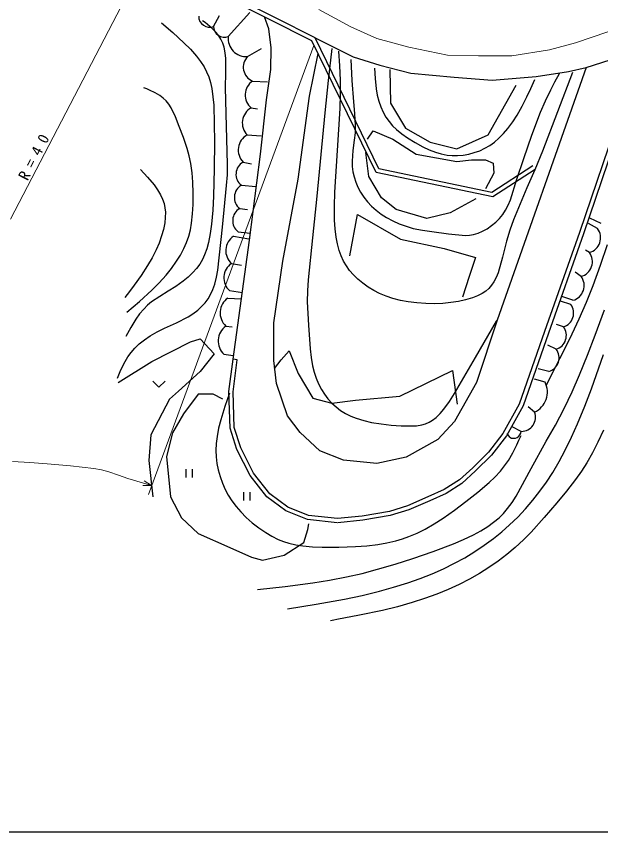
# Model space of a CAD drawing. Units: millimetres, scale not verified. Extents: x 40000 to 680000, y 20000 to 380000.
# Drawn here: x 176288 to 245763, y 205000 to 302030 of the extents above; entities that cross this region are included whole.
import ezdxf

# ---------------------------------------------------------------- set-up
doc = ezdxf.new("R2010")
doc.units = ezdxf.units.MM
doc.header["$LTSCALE"] = 1000
doc.linetypes.add('CHAIN', pattern=[18.5, 12, -1.5, 3.5, -1.5])
for name, color, linetype, lineweight in [('M-BGD', 7, 'Continuous', 25), ('M-BMK', 2, 'CHAIN', 13), ('M-STR-HTXT', 7, 'Continuous', 13), ('M-TTL-BAND', 7, 'Continuous', 25)]:
    doc.layers.add(name, color=color, linetype=linetype, lineweight=lineweight)
doc.styles.add('ＭＳ ゴシック', font='')
doc.styles.get('ＭＳ ゴシック').set_extended_font_data('MS Gothic')

msp = doc.modelspace()

# ---------------------------------------------------------------- linework, layer by layer
at = {"layer": 'M-BGD'}
for p, q in [((211817, 299465), (195296, 307906)), ((211440, 299095), (195067, 307462)), ((199729, 300835), (200442, 302124)), ((201489, 299640), (204046, 302500)), ((206319, 300525), (205796, 301979)), ((193565, 301260), (194908, 300100)), ((198739, 301275), (198432, 301508)), ((199034, 301046), (198739, 301275)), ((199581, 300587), (199034, 301046)), ((194908, 300100), (196220, 298887)), ((200064, 300105), (199581, 300587)), ((200370, 299722), (200064, 300105)), ((206578, 298295), (206319, 300525)), ((196220, 298887), (196985, 298104)), ((200616, 299317), (200370, 299722)), ((200828, 298840), (200616, 299317)), ((219051, 283447), (211440, 299095)), ((219393, 283886), (211817, 299465)), ((211817, 299465), (216343, 297196)), ((196985, 298104), (197717, 297269)), ((200982, 298344), (200828, 298840)), ((201111, 297696), (200982, 298344)), ((203792, 297250), (205427, 298183)), ((206540, 295692), (206578, 298295)), ((213793, 298195), (213345, 294379)), ((214739, 296156), (214626, 297882)), ((250733, 298419), (243236, 276299)), ((251139, 298057), (243708, 276135)), ((197717, 297269), (198188, 296652)), ((201182, 297020), (201111, 297696)), ((201203, 295303), (201182, 297020)), ((211156, 292517), (212175, 297585)), ((216343, 297196), (219498, 296234)), ((244054, 295950), (247896, 297183)), ((198188, 296652), (198612, 295998)), ((198612, 295998), (198912, 295428)), ((214819, 294438), (214739, 296156)), ((216051, 296904), (216184, 294375)), ((219498, 296234), (223202, 295272)), ((244054, 295950), (233448, 265885)), ((241927, 295470), (244054, 295950)), ((198912, 295428), (199157, 294835)), ((201164, 293572), (201203, 295303)), ((206018, 292086), (206540, 295692)), ((218891, 295863), (218952, 294631)), ((220682, 295713), (220779, 291682)), ((223202, 295272), (228347, 294790)), ((238086, 294854), (241927, 295470)), ((240331, 294247), (240848, 295229)), ((242409, 295333), (240647, 290671)), ((199157, 294835), (199370, 294145)), ((199370, 294145), (199529, 293424)), ((204378, 294320), (206138, 294247)), ((213345, 294379), (212955, 290549)), ((214838, 292747), (214819, 294438)), ((216184, 294375), (216378, 291844)), ((218952, 294631), (219072, 293407)), ((228347, 294790), (232874, 294445)), ((232874, 294445), (238086, 294854)), ((237466, 293457), (237934, 294502)), ((239830, 293269), (240331, 294247)), ((191788, 293381), (191440, 293523)), ((192134, 293236), (191788, 293381)), ((192776, 292937), (192134, 293236)), ((199529, 293424), (199669, 292446)), ((201261, 288923), (201164, 293572)), ((219072, 293407), (219202, 292659)), ((232380, 287941), (235725, 293839)), ((236988, 292430), (237466, 293457)), ((239201, 291965), (239830, 293269)), ((193364, 292598), (192776, 292937)), ((193757, 292308), (193364, 292598)), ((194099, 291982), (193757, 292308)), ((199669, 292446), (199752, 291440)), ((205309, 285644), (206018, 292086)), ((209780, 282633), (211156, 292517)), ((214797, 291055), (214838, 292747)), ((219202, 292659), (219391, 291920)), ((236434, 291332), (236988, 292430)), ((194418, 291578), (194099, 291982)), ((194687, 291139), (194418, 291578)), ((195194, 290052), (194687, 291139)), ((199752, 291440), (199826, 289252)), ((204209, 291136), (204963, 291021)), ((216378, 291844), (216510, 290447)), ((219391, 291920), (219622, 291261)), ((219622, 291261), (219912, 290615)), ((220779, 291682), (222547, 288731)), ((235833, 290272), (236434, 291332)), ((238626, 290635), (239201, 291965)), ((212955, 290549), (212500, 285582)), ((214469, 286060), (214797, 291055)), ((216510, 290447), (216581, 289050)), ((219912, 290615), (220232, 290044)), ((235312, 289466), (235833, 290272)), ((237589, 287873), (238626, 290635)), ((240647, 290671), (238859, 285990)), ((195648, 288936), (195194, 290052)), ((199826, 289252), (199839, 287096)), ((220232, 290044), (220607, 289501)), ((220607, 289501), (221023, 289009)), ((234741, 288693), (235312, 289466)), ((196150, 287622), (195648, 288936)), ((201415, 284423), (201261, 288923)), ((216557, 288182), (216472, 287305)), ((216581, 289050), (216557, 288182)), ((218024, 287399), (218712, 288382)), ((218712, 288382), (221072, 287398)), ((221023, 289009), (221483, 288560)), ((221483, 288560), (222115, 288041)), ((222547, 288731), (225496, 287059)), ((234220, 288081), (234741, 288693)), ((196591, 286305), (196150, 287622)), ((203726, 287911), (205381, 287794)), ((216472, 287305), (216316, 286059)), ((221072, 287398), (223824, 285627)), ((222115, 288041), (222802, 287557)), ((222802, 287557), (223690, 287004)), ((228643, 286271), (232380, 287941)), ((233136, 287069), (233662, 287519)), ((233662, 287519), (234220, 288081)), ((236612, 285099), (237589, 287873)), ((196834, 285428), (196591, 286305)), ((199839, 287096), (199813, 283866)), ((223690, 287004), (224607, 286505)), ((224607, 286505), (225362, 286154)), ((225496, 287059), (228643, 286271)), ((231382, 286041), (231988, 286326)), ((231988, 286326), (232573, 286667)), ((232573, 286667), (233136, 287069)), ((197019, 284533), (196834, 285428)), ((204004, 275400), (205309, 285644)), ((212500, 285582), (212027, 280612)), ((214143, 281119), (214469, 286060)), ((216316, 286059), (216220, 284803)), ((218218, 282974), (217826, 285826)), ((223824, 285627), (228642, 284740)), ((225362, 286154), (226143, 285858)), ((226143, 285858), (226815, 285663)), ((226815, 285663), (227508, 285525)), ((227508, 285525), (228112, 285460)), ((228112, 285460), (228737, 285455)), ((228737, 285455), (229403, 285510)), ((229403, 285510), (230074, 285627)), ((230074, 285627), (230733, 285804)), ((230733, 285804), (231382, 286041)), ((238859, 285990), (237953, 283772)), ((197175, 283417), (197019, 284533)), ((201382, 283153), (201415, 284423)), ((203243, 284687), (204248, 284488)), ((216220, 284803), (216231, 284176)), ((228642, 284740), (230412, 284936)), ((230412, 284936), (232084, 284935)), ((232084, 284935), (232968, 284541)), ((232968, 284541), (233066, 283361)), ((235797, 282653), (236612, 285099)), ((191061, 283788), (191900, 282882)), ((197271, 282294), (197175, 283417)), ((199813, 283866), (199725, 280623)), ((216231, 284176), (216303, 283542)), ((216303, 283542), (216437, 282926)), ((232936, 280536), (219051, 283447)), ((232837, 281068), (219393, 283886)), ((233066, 283361), (232082, 281494)), ((237709, 284222), (232837, 281068)), ((237981, 283802), (232936, 280536)), ((237953, 283772), (237002, 281599)), ((191900, 282882), (192676, 281956)), ((201288, 281886), (201382, 283153)), ((207993, 272887), (209780, 282633)), ((216437, 282926), (216634, 282311)), ((219692, 280417), (218218, 282974)), ((235035, 280177), (235797, 282653)), ((192676, 281956), (193087, 281380)), ((197318, 280972), (197271, 282294)), ((200805, 276949), (201288, 281886)), ((203046, 281922), (204750, 281764)), ((216634, 282311), (216895, 281695)), ((216895, 281695), (217216, 281093)), ((237002, 281599), (236180, 279728)), ((193087, 281380), (193439, 280785)), ((193439, 280785), (193676, 280275)), ((197304, 279653), (197318, 280972)), ((199725, 280623), (199634, 278963)), ((212027, 280612), (211496, 275653)), ((214101, 279456), (214143, 281119)), ((217216, 281093), (217601, 280505)), ((217601, 280505), (218038, 279949)), ((221462, 279040), (219692, 280417)), ((193676, 280275), (193854, 279747)), ((193854, 279747), (193961, 279237)), ((197243, 278535), (197304, 279653)), ((214118, 277765), (214101, 279456)), ((218038, 279949), (218521, 279435)), ((230902, 280314), (227853, 278644)), ((234463, 278947), (234777, 279550)), ((234777, 279550), (235035, 280177)), ((236180, 279728), (235406, 277813)), ((193961, 279237), (194009, 278711)), ((194009, 278711), (194000, 278083)), ((197122, 277428), (197243, 278535)), ((199634, 278963), (199481, 277280)), ((202849, 279158), (203785, 279041)), ((218521, 279435), (219055, 278957)), ((219055, 278957), (219661, 278497)), ((219661, 278497), (220314, 278079)), ((225099, 277957), (221462, 279040)), ((227853, 278644), (225099, 277957)), ((234126, 278444), (234463, 278947)), ((194000, 278083), (193930, 277448)), ((214182, 276741), (214118, 277765)), ((215953, 273535), (216840, 278452)), ((216840, 278452), (221952, 275500)), ((220314, 278079), (221044, 277685)), ((221044, 277685), (221811, 277340)), ((232797, 277119), (233289, 277525)), ((233289, 277525), (233738, 277973)), ((233738, 277973), (234126, 278444)), ((235406, 277813), (234963, 276564)), ((245829, 277390), (244458, 278014)), ((193774, 276664), (193561, 275897)), ((193930, 277448), (193774, 276664)), ((196779, 275856), (196980, 276634)), ((196980, 276634), (197122, 277428)), ((199481, 277280), (199331, 276188)), ((200256, 271834), (200805, 276949)), ((214305, 275738), (214182, 276741)), ((221811, 277340), (222627, 277038)), ((222627, 277038), (223466, 276792)), ((223466, 276792), (224577, 276577)), ((224577, 276577), (225698, 276420)), ((231708, 276449), (232268, 276758)), ((232268, 276758), (232797, 277119)), ((234963, 276564), (234565, 275259)), ((245392, 276767), (244333, 277391)), ((193561, 275897), (193261, 275050)), ((196520, 275115), (196779, 275856)), ((199331, 276188), (199121, 275104)), ((202108, 275849), (203951, 275555)), ((202652, 276393), (204077, 276233)), ((211496, 275653), (210970, 270682)), ((214458, 274944), (214305, 275738)), ((225698, 276420), (227678, 276154)), ((227678, 276154), (229673, 275947)), ((229673, 275947), (230167, 275975)), ((230167, 275975), (230653, 276065)), ((230653, 276065), (231188, 276227)), ((231188, 276227), (231708, 276449)), ((243236, 276299), (239079, 264507)), ((243708, 276135), (239551, 264342)), ((193261, 275050), (192904, 274223)), ((196207, 274403), (196520, 275115)), ((199121, 275104), (198924, 274371)), ((202067, 261213), (204004, 275400)), ((214667, 274171), (214458, 274944)), ((221952, 275500), (227163, 274416)), ((234565, 275259), (234100, 273367)), ((246546, 274821), (245721, 272387)), ((192904, 274223), (192430, 273290)), ((195793, 273623), (196207, 274403)), ((198670, 273657), (198409, 273093)), ((198924, 274371), (198670, 273657)), ((214904, 273516), (214667, 274171)), ((227163, 274416), (230899, 273333)), ((244415, 273922), (243958, 274213)), ((192430, 273290), (191899, 272378)), ((194728, 272036), (195330, 272877)), ((195330, 272877), (195793, 273623)), ((198409, 273093), (198093, 272552)), ((206892, 265547), (207993, 272887)), ((215195, 272886), (214904, 273516)), ((215525, 272321), (215195, 272886)), ((230899, 273333), (230111, 271072)), ((234100, 273367), (233585, 271522)), ((191899, 272378), (191119, 271186)), ((194085, 271239), (194728, 272036)), ((197713, 272026), (197283, 271535)), ((198093, 272552), (197713, 272026)), ((200096, 270981), (200256, 271834)), ((201876, 272618), (203070, 272412)), ((215901, 271796), (215525, 272321)), ((216364, 271256), (215901, 271796)), ((245721, 272387), (244839, 269974)), ((191119, 271186), (190287, 270024)), ((193256, 270319), (194085, 271239)), ((196728, 271000), (196118, 270498)), ((197283, 271535), (196728, 271000)), ((199882, 270165), (200096, 270981)), ((216876, 270753), (216364, 271256)), ((217470, 270257), (216876, 270753)), ((230111, 271072), (229324, 268614)), ((233352, 270951), (233071, 270420)), ((233585, 271522), (233352, 270951)), ((243438, 271077), (242711, 271597)), ((190287, 270024), (189741, 269295)), ((192388, 269445), (193256, 270319)), ((195251, 269879), (194349, 269311)), ((196118, 270498), (195251, 269879)), ((199657, 269530), (199882, 270165)), ((210970, 270682), (210891, 269357)), ((218104, 269806), (217470, 270257)), ((218778, 269397), (218104, 269806)), ((232797, 270019), (232470, 269650)), ((233071, 270420), (232797, 270019)), ((244839, 269974), (244037, 267982)), ((189741, 269295), (189183, 268561)), ((190925, 268103), (192388, 269445)), ((194349, 269311), (193335, 268700)), ((199081, 268417), (199383, 268933)), ((199383, 268933), (199657, 269530)), ((201644, 269386), (203194, 269144)), ((210891, 269357), (210871, 268033)), ((219476, 269043), (218778, 269397)), ((220257, 268720), (219476, 269043)), ((231131, 268780), (230530, 268543)), ((231684, 269062), (231131, 268780)), ((232100, 269335), (231684, 269062)), ((232470, 269650), (232100, 269335)), ((189432, 266814), (190925, 268103)), ((192374, 268052), (191885, 267647)), ((193335, 268700), (192374, 268052)), ((198318, 267478), (198731, 267939)), ((198731, 267939), (199081, 268417)), ((201434, 268506), (203026, 268422)), ((210871, 268033), (211008, 265264)), ((221047, 268457), (220257, 268720)), ((221950, 268225), (221047, 268457)), ((222858, 268054), (221950, 268225)), ((223919, 267920), (222858, 268054)), ((224990, 267847), (223919, 267920)), ((226003, 267826), (224990, 267847)), ((226991, 267866), (226003, 267826)), ((227941, 267956), (226991, 267866)), ((228879, 268105), (227941, 267956)), ((229705, 268293), (228879, 268105)), ((230530, 268543), (229705, 268293)), ((242196, 267739), (241001, 268120)), ((242461, 268232), (241152, 268669)), ((244037, 267982), (243175, 266004)), ((191429, 267192), (190944, 266610)), ((191885, 267647), (191429, 267192)), ((197293, 266631), (197860, 267057)), ((197860, 267057), (198318, 267478)), ((245123, 264092), (246206, 267120)), ((190494, 265976), (189885, 264982)), ((190944, 266610), (190494, 265976)), ((195327, 265571), (196705, 266262)), ((196705, 266262), (197293, 266631)), ((233448, 265885), (231005, 258472)), ((233407, 265815), (233448, 265885)), ((243175, 266004), (242061, 263625)), ((189885, 264982), (189306, 263943)), ((193039, 264487), (193904, 264925)), ((193904, 264925), (195327, 265571)), ((201201, 265162), (201935, 265070)), ((206890, 261088), (206892, 265547)), ((211008, 265264), (211207, 262473)), ((230870, 261411), (233372, 265754)), ((233372, 265754), (233407, 265815)), ((241326, 265077), (240511, 265349)), ((191528, 263534), (192200, 263995)), ((192200, 263995), (193039, 264487)), ((239079, 264507), (236076, 255893)), ((239551, 264342), (236534, 255689)), ((244214, 261718), (245123, 264092)), ((190397, 262555), (190905, 263035)), ((190905, 263035), (191528, 263534)), ((192392, 260939), (196978, 263288)), ((196978, 263288), (198154, 263640)), ((198154, 263640), (199799, 261876)), ((242061, 263625), (240887, 261262)), ((189551, 261509), (189942, 262043)), ((189942, 262043), (190397, 262555)), ((207792, 261168), (208733, 262225)), ((208733, 262225), (209790, 259521)), ((211207, 262473), (211326, 261442)), ((240455, 262416), (239478, 262905)), ((189211, 260941), (189551, 261509)), ((199799, 261876), (198152, 259761)), ((200969, 261817), (202060, 261676)), ((201557, 257367), (202067, 261213)), ((202058, 257343), (202562, 261147)), ((202562, 261147), (202067, 261213)), ((207232, 258344), (206890, 261088)), ((206969, 260110), (207792, 261168)), ((211326, 261442), (211506, 260419)), ((228390, 257126), (230870, 261411)), ((240887, 261262), (240087, 259696)), ((243255, 259378), (244214, 261718)), ((244659, 257712), (246106, 261794)), ((188395, 258472), (192392, 260939)), ((188733, 259964), (189211, 260941)), ((211506, 260419), (211685, 259689)), ((239585, 259754), (238336, 260080)), ((188305, 258951), (188733, 259964)), ((198152, 259761), (195565, 257411)), ((209790, 259521), (211552, 256582)), ((211685, 259689), (211923, 258976)), ((221897, 256812), (228129, 259866)), ((228129, 259866), (228715, 255869)), ((240087, 259696), (239274, 258125)), ((242360, 257348), (243255, 259378)), ((192499, 258619), (193249, 257910)), ((193249, 257910), (193999, 258618)), ((208534, 254502), (207232, 258344)), ((211923, 258976), (212211, 258291)), ((212211, 258291), (212555, 257632)), ((231005, 258472), (228396, 253808)), ((239150, 258505), (237900, 258831)), ((195565, 257411), (194507, 256471)), ((201631, 257199), (201081, 255615)), ((201703, 253020), (201557, 257367)), ((202200, 253107), (202058, 257343)), ((212555, 257632), (212920, 257053)), ((241416, 255353), (242360, 257348)), ((243868, 255621), (244659, 257712)), ((194507, 256471), (192271, 252240)), ((197916, 257057), (196152, 254707)), ((199679, 257057), (197916, 257057)), ((200855, 256468), (199679, 257057)), ((211552, 256582), (213785, 255993)), ((212920, 257053), (213341, 256501)), ((213341, 256501), (213797, 256004)), ((213785, 255993), (216607, 256344)), ((216607, 256344), (221897, 256812)), ((227110, 255278), (227779, 256190)), ((227779, 256190), (228390, 257126)), ((201081, 255615), (200584, 253996)), ((213797, 256004), (214302, 255543)), ((214302, 255543), (214837, 255135)), ((226665, 254761), (227110, 255278)), ((236076, 255893), (234137, 252376)), ((236534, 255689), (234556, 252101)), ((237899, 254920), (237139, 255572)), ((240375, 253388), (241416, 255353)), ((243023, 253553), (243868, 255621)), ((196152, 254707), (194858, 252474)), ((210042, 252512), (208534, 254502)), ((214837, 255135), (215406, 254777)), ((215406, 254777), (216041, 254462)), ((216041, 254462), (216709, 254198)), ((225787, 253985), (226193, 254302)), ((226193, 254302), (226665, 254761)), ((200584, 253996), (200339, 253010)), ((216709, 254198), (217599, 253924)), ((217599, 253924), (218517, 253704)), ((218517, 253704), (219674, 253515)), ((219674, 253515), (220838, 253385)), ((220838, 253385), (222038, 253301)), ((222038, 253301), (223265, 253277)), ((223265, 253277), (223883, 253314)), ((223883, 253314), (224489, 253411)), ((224489, 253411), (224929, 253536)), ((224929, 253536), (225354, 253721)), ((225354, 253721), (225787, 253985)), ((228396, 253808), (226406, 251682)), ((239285, 251457), (240375, 253388)), ((242308, 251953), (243023, 253553)), ((194858, 252474), (194151, 249653)), ((200339, 253010), (200154, 252014)), ((202524, 250477), (201703, 253020)), ((202989, 250666), (202200, 253107)), ((212374, 250316), (210042, 252512)), ((234137, 252376), (232413, 250152)), ((234964, 251933), (234638, 252368)), ((236323, 252638), (235236, 253182)), ((246097, 252766), (245435, 251339)), ((192271, 252240), (192035, 249184)), ((200154, 252014), (200059, 251198)), ((226406, 251682), (222632, 249557)), ((234556, 252101), (232789, 249821)), ((235792, 251047), (236051, 251594)), ((236051, 251594), (236305, 252144)), ((237480, 248218), (239285, 251457)), ((241544, 250388), (242308, 251953)), ((245435, 251339), (244798, 250102)), ((200059, 251198), (200023, 250369)), ((200023, 250369), (200053, 249597)), ((204071, 247381), (202524, 250477)), ((204495, 247651), (202989, 250666)), ((235313, 250098), (235792, 251047)), ((240829, 249056), (241544, 250388)), ((194151, 249653), (194619, 244833)), ((200053, 249597), (200142, 248828)), ((215186, 249217), (212374, 250316)), ((222632, 249557), (219133, 248804)), ((232413, 250152), (230546, 248286)), ((232789, 249821), (230891, 247924)), ((234785, 249186), (235313, 250098)), ((244798, 250102), (244110, 248896)), ((192035, 249184), (192503, 244834)), ((200142, 248828), (200294, 248045)), ((219133, 248804), (215186, 249217)), ((233837, 247900), (234335, 248525)), ((234335, 248525), (234785, 249186)), ((240062, 247750), (240829, 249056)), ((244110, 248896), (243475, 247893)), ((196450, 248151), (196450, 247151)), ((197217, 247151), (197218, 248151)), ((200294, 248045), (200507, 247263)), ((206432, 245209), (204495, 247651)), ((230546, 248286), (228966, 246851)), ((230891, 247924), (229271, 246453)), ((233191, 247201), (233837, 247900)), ((235720, 244934), (237480, 248218)), ((239319, 246608), (240062, 247750)), ((243475, 247893), (242786, 246915)), ((200507, 247263), (200782, 246488)), ((200782, 246488), (201113, 245735)), ((206082, 244846), (204071, 247381)), ((228966, 246851), (227171, 245704)), ((231141, 245391), (232497, 246539)), ((232497, 246539), (233191, 247201)), ((238531, 245509), (239319, 246608)), ((242786, 246915), (241704, 245516)), ((201113, 245735), (201483, 245036)), ((227171, 245704), (225232, 244843)), ((229271, 246453), (227408, 245262)), ((237695, 244443), (238531, 245509)), ((241704, 245516), (240566, 244144)), ((194619, 244833), (195911, 242364)), ((201483, 245036), (201909, 244362)), ((203308, 245415), (203308, 244415)), ((204075, 244415), (204076, 245415)), ((208338, 243190), (206082, 244846)), ((208585, 243629), (206432, 245209)), ((225232, 244843), (222791, 243767)), ((227408, 245262), (225434, 244385)), ((229744, 244288), (231141, 245391)), ((235227, 244162), (235720, 244934)), ((201909, 244362), (202414, 243688)), ((202414, 243688), (202965, 243053)), ((211025, 242623), (208585, 243629)), ((222791, 243767), (220638, 243122)), ((225434, 244385), (222965, 243297)), ((228398, 243272), (229744, 244288)), ((234696, 243441), (235227, 244162)), ((236812, 243415), (237695, 244443)), ((240566, 244144), (239044, 242374)), ((202965, 243053), (203623, 242393)), ((210901, 242134), (208338, 243190)), ((214471, 242263), (211025, 242623)), ((220638, 243122), (217414, 242549)), ((220753, 242635), (217482, 242053)), ((222965, 243297), (220753, 242635)), ((227033, 242316), (228398, 243272)), ((233680, 242360), (234210, 242879)), ((234210, 242879), (234696, 243441)), ((235898, 242442), (236812, 243415)), ((195911, 242364), (197909, 240482)), ((203623, 242393), (204332, 241768)), ((204332, 241768), (205113, 241158)), ((214419, 241766), (210901, 242134)), ((210958, 240947), (211076, 241652)), ((217414, 242549), (214471, 242263)), ((217482, 242053), (214519, 241765)), ((224883, 241018), (225966, 241637)), ((225966, 241637), (227033, 242316)), ((232357, 241325), (233036, 241818)), ((233036, 241818), (233680, 242360)), ((234940, 241511), (235898, 242442)), ((239044, 242374), (237482, 240651)), ((205113, 241158), (205938, 240590)), ((210487, 239419), (210958, 240947)), ((223926, 240537), (224883, 241018)), ((230642, 240322), (231520, 240800)), ((231520, 240800), (232357, 241325)), ((233010, 239877), (233994, 240671)), ((233994, 240671), (234940, 241511)), ((237482, 240651), (236573, 239726)), ((197909, 240482), (201670, 238835)), ((205938, 240590), (206661, 240158)), ((206661, 240158), (207407, 239782)), ((207407, 239782), (208039, 239524)), ((221406, 239608), (222183, 239830)), ((222183, 239830), (222945, 240110)), ((222945, 240110), (223926, 240537)), ((228270, 239260), (229469, 239764)), ((229469, 239764), (230642, 240322)), ((231926, 239081), (233010, 239877)), ((236573, 239726), (235615, 238835)), ((201670, 238835), (204256, 237658)), ((208039, 239524), (208692, 239323)), ((208135, 237892), (210487, 239419)), ((208692, 239323), (209512, 239137)), ((209512, 239137), (210358, 239007)), ((210358, 239007), (211498, 238908)), ((211498, 238908), (212663, 238868)), ((212663, 238868), (214646, 238872)), ((214646, 238872), (216618, 238937)), ((216618, 238937), (217954, 239032)), ((217954, 239032), (219282, 239187)), ((219282, 239187), (220347, 239367)), ((220347, 239367), (221406, 239608)), ((225844, 238350), (228270, 239260)), ((230807, 238334), (231926, 239081)), ((235615, 238835), (234605, 237985)), ((205549, 237305), (208135, 237892)), ((223445, 237514), (225844, 238350)), ((229605, 237606), (230807, 238334)), ((234605, 237985), (233558, 237182)), ((204256, 237658), (205549, 237305)), ((219237, 236221), (221336, 236834)), ((221336, 236834), (223445, 237514)), ((227077, 236290), (228382, 236935)), ((228382, 236935), (229605, 237606)), ((233558, 237182), (232483, 236432)), ((217389, 235740), (219237, 236221)), ((225748, 235699), (227077, 236290)), ((232483, 236432), (231365, 235727)), ((211543, 234616), (213539, 234937)), ((213539, 234937), (215526, 235318)), ((215526, 235318), (217389, 235740)), ((222832, 234607), (224296, 235123)), ((224296, 235123), (225748, 235699)), ((230172, 235048), (228949, 234422)), ((231365, 235727), (230172, 235048)), ((204966, 233806), (208259, 234181)), ((208259, 234181), (211543, 234616)), ((219461, 233620), (221150, 234084)), ((221150, 234084), (222832, 234607)), ((228949, 234422), (227628, 233815)), ((215314, 232686), (217388, 233122)), ((217388, 233122), (219461, 233620)), ((226282, 233263), (224822, 232732)), ((227628, 233815), (226282, 233263)), ((208542, 231509), (211934, 232068)), ((211934, 232068), (215314, 232686)), ((223346, 232259), (221595, 231768)), ((224822, 232732), (223346, 232259)), ((219819, 231334), (217109, 230758)), ((221595, 231768), (219819, 231334)), ((214019, 230173), (213645, 230104)), ((214384, 230240), (214019, 230173)), ((217109, 230758), (214384, 230240))]:
    msp.add_line(p, q, dxfattribs=at)
for centre, radius, start, end in [((199250, 302022), 1281, 179.67212, 291.96204), ((201010, 300827), 1281, 179.67212, 291.96204), ((203592, 299362), 2122, 172.4823, 275.42511), ((205068, 295982), 1799, 135.15637, 247.44635), ((205481, 292665), 1989, 123.67883, 230.24902), ((205215, 289337), 2061, 119.20172, 223.75287), ((204731, 286112), 2061, 119.20172, 223.75287), ((204071, 283238), 1669, 119.7854, 232.07532), ((203875, 280474), 1669, 119.7854, 232.07532), ((203678, 277710), 1669, 119.7854, 232.07532), ((243945, 275674), 1814, 285.02466, 37.05811), ((203228, 274145), 2040, 123.32898, 228.46515), ((242968, 272829), 1814, 285.02466, 37.05811), ((202997, 270913), 2040, 123.32898, 228.46515), ((241990, 269984), 1814, 285.02466, 37.05811), ((202671, 266740), 2156, 124.99731, 227.04651), ((240868, 266700), 1686, 285.74829, 38.03827), ((202438, 263395), 2156, 124.99731, 227.04651), ((239998, 264038), 1686, 285.74829, 38.03827), ((239127, 261377), 1686, 285.74829, 38.03827), ((236775, 257323), 2653, 295.06494, 26.4632), ((236346, 254308), 1670, 269.20758, 21.49756), ((235407, 252741), 922, 241.30621, 353.59616)]:
    msp.add_arc(centre, radius, start, end, dxfattribs=at)
at = {"layer": 'M-BMK'}
for p, q in [((216062, 300787), (212273, 302856)), ((219162, 299408), (216062, 300787)), ((246625, 300183), (242784, 298882)), ((222951, 298373), (219162, 299408)), ((242784, 298882), (239682, 298022)), ((227538, 297424), (222951, 298373)), ((239682, 298022), (235203, 297334)), ((231241, 297336), (227538, 297424)), ((235203, 297334), (231241, 297336))]:
    msp.add_line(p, q, dxfattribs=at)
at = {"layer": 'M-STR-HTXT'}
for p, q in [((193734, 312837), (175599, 277882)), ((211640, 298548), (191994, 245145)), ((175830, 249057), (177883, 248944)), ((177883, 248944), (179943, 248771)), ((179943, 248771), (182728, 248529)), ((182728, 248529), (185503, 248226)), ((185503, 248226), (186410, 248045)), ((186410, 248045), (187305, 247804)), ((187305, 247804), (188427, 247438)), ((188427, 247438), (189550, 247032)), ((192357, 246197), (189550, 247032)), ((191480, 246757), (192357, 246197)), ((192357, 246197), (191317, 246209))]:
    msp.add_line(p, q, dxfattribs=at)
at = {"layer": 'M-TTL-BAND'}
msp.add_line((40000, 205000), (579000, 205000), dxfattribs=at)

# ---------------------------------------------------------------- texts
at = {"layer": 'M-STR-HTXT', "insert": (177644, 282368), "char_height": 1320, "attachment_point": 7, "rotation": 63, "style": 'ＭＳ ゴシック'}
msp.add_mtext('\\T1.83;R=40', dxfattribs=at)

doc.saveas('drawing.dxf')
